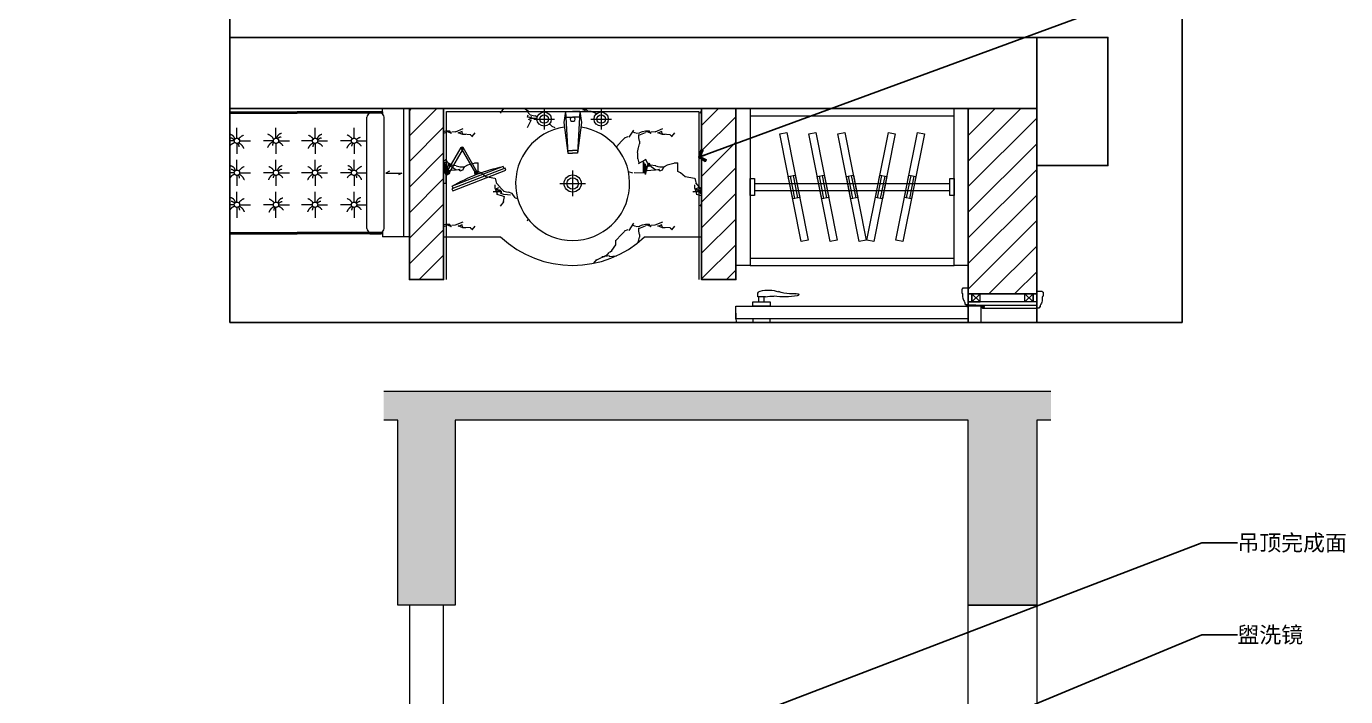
# Model space of a CAD drawing. Header units: millimetres. Extents: x 3162 to 221128, y -144913 to 11496.
# Drawn here: x 170185 to 174812, y -35139 to -32787 of the extents above; entities that cross this region are included whole.
import ezdxf
from ezdxf.xclip import XClip

# ---------------------------------------------------------------- set-up
doc = ezdxf.new("R2010")
doc.units = ezdxf.units.MM
doc.header["$LTSCALE"] = 10
doc.header["$XCLIPFRAME"] = 2
for name, pattern in [('ACAD_ISO03W100', [30, 12, -18]), ('DASH', [8.89, 6.35, -2.54]), ('DOTE', [61.468, 50.8, -5.08, 0.508, -5.08]), ('HIDDEN', [9.525, 6.35, -3.175])]:
    doc.linetypes.add(name, pattern=pattern)
for name, color, linetype, lineweight in [('FC-Doorsill【门槛线】', 8, 'Continuous', 0), ('FC-Hatch【平面填充】', 250, 'Continuous', 0), ('FC-Refe【标注引线】', 2, 'Continuous', 0), ('FF-Complete【墙体完成线】', 6, 'Continuous', 0), ('FF-Door【门】', 51, 'Continuous', 0), ('FF-FIXT【洁具】', 31, 'Continuous', 0), ('FF-MT【门套】', 20, 'Continuous', 0), ('FF-Text【平面文字】', 2, 'Continuous', 0), ('FF-【活动成品家具】', 51, 'Continuous', 0), ('Hidden【虚线】', 136, 'DASH', 0), ('Wall【立面墙】', 252, 'Continuous', 0)]:
    doc.layers.add(name, color=color, linetype=linetype, lineweight=lineweight)
doc.layers.add('WALL_NEW【新建墙体】', color=4, linetype='Continuous')
doc.layers.add('WALL【墙体】', color=7, linetype='Continuous')
doc.styles.add('尺寸标注', font='ARCHS.SHX', dxfattribs={"width": 0.8})
doc.styles.add('文字', font='')
doc.styles.get('文字').set_extended_font_data('SimSun')
doc.dimstyles.new('海龙1：25', dxfattribs={"dimscale": 25, "dimtxt": 2.25, "dimasz": 1, "dimexe": 1.5, "dimexo": 1, "dimgap": 1, "dimtad": 1, "dimdec": 0, "dimrnd": 5, "dimdsep": 46, "dimtxsty": '尺寸标注', "dimblk": 'ARCHTICK', "dimblk1": 'ARCHTICK', "dimblk2": 'ARCHTICK', "dimcen": 1, "dimclrd": 44, "dimclre": 44, "dimclrt": 2, "dimadec": 0, "dimazin": 0, "dimtfac": 1, "dimtdec": 0, "dimtix": 1, "dimtmove": 2, "dimatfit": 3, "dimldrblk": 'hl_arrow2', "dimfxl": 5, "dimfxlon": 1, "dimarcsym": 0})

# ---------------------------------------------------------------- blocks, each defined once
blk = doc.blocks.new('贵妃椅22')
for p, q in [((100, 0), (100, 600)), ((100, 600), (228.7, 600)), ((127.1, 600), (127.1, 0)), ((228.7, 600), (228.7, 585)), ((228.7, 585), (228.7, 585)), ((228.7, 585), (825, 585)), ((228.7, 585), (228.7, 576)), ((234, 579), (287.5, 579)), ((244.8, 579), (825, 579)), ((1223.7, 585), (825, 585)), ((1164.9, 579), (825, 579)), ((1218.4, 579), (1164.9, 579)), ((1350, 600), (1223.7, 600)), ((1223.7, 585), (1223.7, 600)), ((1223.7, 585), (1223.7, 585)), ((1223.7, 585), (1223.7, 576)), ((1322.9, 600), (1322.9, 0)), ((1350, 0), (1350, 600)), ((243.4, 15), (825, 15)), ((244.8, 21), (825, 21)), ((1164.9, 21), (825, 21)), ((1223.7, 15), (825, 15)), ((1218.2, 21), (1164.9, 21)), ((1223.7, 24), (1223.7, 15)), ((1223.7, 15), (1223.7, 0)), ((100, 0), (228.7, 0)), ((1350, 0), (1223.7, 0))]:
    blk.add_line(p, q)
at = {"color": 8, "ltscale": 150}
for p, q in [((220.9, 39.5), (220.9, 560.5)), ((300.9, 39.5), (300.9, 560.5)), ((1151.5, 39.5), (1151.5, 560.5)), ((1231.6, 39.5), (1231.6, 560.5)), ((158.9, 307.5), (142.9, 298.6)), ((142.9, 298.6), (208.4, 298.6)), ((208.4, 298.6), (192.4, 289.7)), ((1256.3, 307.5), (1240.3, 298.6)), ((1240.3, 298.6), (1314.6, 298.6)), ((1314.6, 298.6), (1298.6, 289.7))]:
    blk.add_line(p, q, dxfattribs=at)
at = {"color": 8, "linetype": 'HIDDEN', "ltscale": 150}
for p, q in [((361.2, 462), (361.2, 510.4)), ((543.7, 462), (543.7, 510.4)), ((726.2, 462), (726.2, 510.4)), ((908.7, 462), (908.7, 510.4)), ((1091.2, 462), (1091.2, 510.4)), ((348.7, 449.5), (304.9, 449.5)), ((361.2, 437), (361.2, 388.8)), ((373.7, 449.5), (424.7, 449.5)), ((531.2, 449.5), (484.8, 449.5)), ((543.7, 437), (543.7, 388.8)), ((556.2, 449.5), (607.2, 449.5)), ((713.7, 449.5), (667.3, 449.5)), ((726.2, 437), (726.2, 388.8)), ((738.7, 449.5), (789.8, 449.5)), ((896.2, 449.5), (845.2, 449.5)), ((908.7, 437), (908.7, 388.8)), ((921.2, 449.5), (967.6, 449.5)), ((1078.7, 449.5), (1027.7, 449.5)), ((1091.2, 437), (1091.2, 388.8)), ((1103.7, 449.5), (1147.6, 449.5)), ((361.2, 312.5), (361.2, 360.8)), ((543.7, 312.5), (543.7, 360.8)), ((726.2, 312.5), (726.2, 360.8)), ((908.7, 312.5), (908.7, 360.8)), ((1091.2, 312.5), (1091.2, 360.8)), ((348.7, 300), (304.9, 300)), ((361.2, 287.5), (361.2, 239.1)), ((373.7, 300), (424.7, 300)), ((531.2, 300), (484.8, 300)), ((543.7, 287.5), (543.7, 239.1)), ((556.2, 300), (607.2, 300)), ((713.7, 300), (667.3, 300)), ((726.2, 287.5), (726.2, 239.1)), ((738.7, 300), (789.8, 300)), ((896.2, 300), (845.2, 300)), ((908.7, 287.5), (908.7, 239.1)), ((921.2, 300), (967.6, 300)), ((1078.7, 300), (1027.7, 300)), ((1091.2, 287.5), (1091.2, 239.1)), ((1103.7, 300), (1147.6, 300)), ((361.2, 163), (361.2, 211.2)), ((543.7, 163), (543.7, 211.2)), ((726.2, 163), (726.2, 211.2)), ((908.7, 163), (908.7, 211.2)), ((1091.2, 163), (1091.2, 211.2)), ((348.7, 150.5), (304.9, 150.5)), ((361.2, 138), (361.2, 89.6)), ((373.7, 150.5), (424.7, 150.5)), ((531.2, 150.5), (484.8, 150.5)), ((543.7, 138), (543.7, 89.6)), ((556.2, 150.5), (607.2, 150.5)), ((713.7, 150.5), (667.3, 150.5)), ((724.6, 138), (724.6, 89.6)), ((738.7, 150.5), (789.8, 150.5)), ((896.2, 150.5), (845.2, 150.5)), ((908.7, 138), (908.7, 89.6)), ((921.2, 150.5), (967.6, 150.5)), ((1078.7, 150.5), (1027.7, 150.5)), ((1091.2, 138), (1091.2, 89.6)), ((1103.7, 150.5), (1147.6, 150.5))]:
    blk.add_line(p, q, dxfattribs=at)
at = {"linetype": 'HIDDEN', "ltscale": 150}
for p, q in [((228.7, 24), (228.7, 15)), ((243.4, 15), (228.7, 15)), ((228.7, 15), (228.7, 0)), ((234.2, 21), (287.5, 21))]:
    blk.add_line(p, q, dxfattribs=at)
for points in [[(234.2, 585), (234.2, 585), (287.5, 585)], [(1218.2, 585), (1218.2, 585), (1164.9, 585)], [(1164.9, 15), (1164.9, 15), (1218.2, 15)]]:
    blk.add_lwpolyline(points)
blk.add_lwpolyline([(287.5, 15), (287.5, 15), (234.2, 15)], dxfattribs=at)
at = {"color": 8, "linetype": 'HIDDEN', "ltscale": 150}
for centre in [(361.2, 449.5), (543.7, 449.5), (726.2, 449.5), (908.7, 449.5), (1091.2, 449.5), (361.2, 300), (543.7, 300), (726.2, 300), (908.7, 300), (1091.2, 300), (361.2, 150.5), (543.7, 150.5), (726.2, 150.5), (908.7, 150.5), (1091.2, 150.5)]:
    blk.add_circle(centre, 12.5, dxfattribs=at)
at = {"color": 8, "ltscale": 150}
for centre, start, end in [((241, 560.1), 110.22248, 178.83955), ((280.7, 560.1), 1.16045, 69.77752), ((1171.7, 560.1), 110.22248, 178.83955), ((1211.4, 560.1), 1.16045, 69.77752), ((1171.7, 39.9), 181.16045, 249.77752), ((1211.4, 39.9), 290.22248, 358.83955)]:
    blk.add_arc(centre, 20.1, start, end, dxfattribs=at)
for centre, radius, start, end in [((235.4, 582), 3.24, 111.9991, 248.0009), ((287.1, 582), 3.03, 278.61643, 81.38357), ((1165.4, 582), 3.03, 98.61643, 261.38357), ((1217, 582), 3.24, 291.9991, 68.0009), ((1216.6, 18), 3.38, 297.56224, 62.43776)]:
    blk.add_arc(centre, radius, start, end)
at = {"color": 8, "linetype": 'HIDDEN', "ltscale": 150}
for centre, radius, start, end in [((364.3, 403.1), 44.6, 109.38623, 160.22254), ((293.3, 410.9), 75.5, 38.78261, 66.19468), ((364.4, 426.8), 19.7, 131.0371, 180.22764), ((390, 458.6), 25.2, 96.86055, 173.3873), ((390.7, 435.6), 32.3, 100.33506, 132.54426), ((361.9, 413), 31.4, 26.92853, 71.74712), ((536.6, 408.3), 31.4, 101.27024, 153.07147), ((508.5, 454), 25.2, 6.6127, 83.13945), ((507.7, 431), 32.3, 45.20112, 79.66494), ((533.6, 422.1), 20.2, 0.05726, 44.87652), ((591.1, 430.5), 47.7, 110.16454, 149.56526), ((534.1, 398.4), 44.6, 19.79, 67.69562), ((728.8, 403.3), 44.4, 108.89453, 160.26121), ((665.5, 423.9), 60.6, 33.1364, 67.72118), ((728.9, 427), 19.6, 130.10186, 180.33389), ((754.6, 458.7), 25.2, 96.86055, 173.3873), ((755.4, 435.7), 32.3, 100.33506, 132.31031), ((730.6, 412), 31.4, 26.92853, 78.72976), ((918.3, 398.4), 44.6, 112.30438, 160.21), ((861.3, 430.5), 47.7, 30.43474, 69.83546), ((918.9, 422.1), 20.2, 135.12348, 179.94274), ((943.9, 454), 25.2, 96.86055, 173.3873), ((944.7, 431), 32.3, 100.33506, 134.79888), ((915.8, 408.3), 31.4, 26.92853, 78.72976), ((1099.3, 400.2), 44.6, 112.30438, 160.21), ((1042.3, 432.3), 47.7, 33.06424, 69.83546), ((1099.9, 423.8), 20.2, 135.12348, 179.94274), ((1093.3, 407.1), 35.9, 28.56394, 77.20406), ((1125.7, 432.7), 32.3, 100.33506, 134.79888), ((310, 284.5), 47.7, 30.43474, 69.83546), ((392.6, 307.9), 25.2, 96.86055, 173.3873), ((393.4, 284.9), 32.3, 100.33506, 134.79888), ((510.9, 306.9), 25.2, 6.6127, 83.13945), ((510.1, 283.9), 32.3, 45.20112, 79.66494), ((593.5, 283.5), 47.7, 110.16454, 149.56526), ((675.7, 284), 47.7, 30.43474, 69.83546), ((758.3, 307.5), 25.2, 96.86055, 173.3873), ((759, 284.5), 32.3, 100.33506, 134.79888), ((858.9, 283.5), 47.7, 30.43474, 69.83546), ((941.5, 306.9), 25.2, 96.86055, 173.3873), ((942.3, 283.9), 32.3, 100.33506, 134.79888), ((1059.2, 307.5), 25.2, 6.6127, 83.13945), ((1058.4, 284.5), 32.3, 45.20112, 79.66494), ((1141.8, 284), 47.7, 110.16454, 149.56526), ((367, 252.4), 44.6, 112.30438, 160.21), ((367.5, 276), 20.2, 135.12348, 179.94274), ((364.5, 262.2), 31.4, 26.92853, 78.72976), ((539, 261.3), 31.4, 101.27024, 153.07147), ((535.9, 275), 20.2, 0.05726, 44.87652), ((536.5, 251.4), 44.6, 19.79, 67.69562), ((732.6, 251.9), 44.6, 112.30438, 160.21), ((733.2, 275.6), 20.2, 135.12348, 179.94274), ((730.2, 261.8), 31.4, 26.92853, 78.72976), ((915.9, 251.4), 44.6, 112.30438, 160.21), ((916.5, 275), 20.2, 135.12348, 179.94274), ((913.5, 261.3), 31.4, 26.92853, 78.72976), ((1087.3, 261.8), 31.4, 101.27024, 153.07147), ((1084.2, 275.6), 20.2, 0.05726, 44.87652), ((1084.8, 251.9), 44.6, 19.79, 67.69562), ((370.5, 99.7), 44.6, 112.30438, 160.21), ((295.9, 101.3), 82.6, 44.67845, 65.6546), ((366.9, 124.2), 16.1, 119.52426, 182.90395), ((396.1, 155.2), 25.2, 96.86055, 173.3873), ((361.2, 103.8), 40.3, 29.80407, 75.71701), ((396.9, 132.2), 32.3, 100.33506, 134.79888), ((539.2, 111.9), 31.4, 101.27024, 153.07147), ((511.2, 157.6), 25.2, 6.6127, 83.13945), ((510.4, 134.6), 32.3, 45.20112, 79.66494), ((536.2, 125.7), 20.2, 0.05726, 44.87652), ((593.8, 134.1), 47.7, 110.16454, 149.56526), ((536.8, 102), 44.6, 19.79, 67.69562), ((735.1, 100.2), 44.6, 112.96345, 160.21), ((678.1, 132.3), 47.7, 34.46683, 69.83546), ((735.7, 123.9), 20.2, 135.12348, 179.94274), ((760.7, 155.8), 25.2, 96.86055, 173.3873), ((727.1, 105.5), 38.5, 29.33652, 76.332), ((761.5, 132.8), 32.3, 100.33506, 134.79888), ((915.6, 102), 44.6, 112.30438, 160.21), ((858.7, 134.1), 47.7, 30.43474, 69.83546), ((916.2, 125.7), 20.2, 135.12348, 179.94274), ((941.3, 157.6), 25.2, 96.86055, 173.3873), ((942, 134.6), 32.3, 100.33506, 134.79888), ((913.2, 111.9), 31.4, 26.92853, 78.72976), ((1099.6, 102), 44.6, 114.11228, 160.21), ((1044.2, 137), 44.5, 30.41456, 70.55711), ((1098.7, 126), 18.8, 134.71579, 180.81821), ((1125.2, 157.6), 25.2, 96.86055, 173.3873), ((1098.2, 112.8), 30.1, 26.32413, 84.54431), ((1127.3, 130.8), 36.2, 101.28156, 134.23399), ((241, 39.9), 20.1, 181.16045, 249.77752), ((280.7, 39.9), 20.1, 290.22248, 358.83955)]:
    blk.add_arc(centre, radius, start, end, dxfattribs=at)
at = {"linetype": 'HIDDEN', "ltscale": 150}
for centre, radius, start, end in [((235.8, 18), 3.38, 117.56224, 242.43776), ((287, 18), 3.04, 279.63366, 80.36634), ((1165.4, 18), 3.04, 99.63366, 260.36634)]:
    blk.add_arc(centre, radius, start, end, dxfattribs=at)
blk = doc.blocks.new('洗手台40')
at = {"color": 8}
for p, q in [((194.8, 336.5), (194.8, 263.5)), ((231.3, 300), (158.3, 300)), ((-31.3, 245.1), (-31.3, 154.9)), ((182.2, 231.4), (74.6, 216.7)), ((221.1, 225), (182.2, 231.4)), ((13.8, 200), (-76.3, 200)), ((221.1, 225), (74.6, 216.7)), ((74.6, 216.7), (74.6, 200)), ((74.6, 183.3), (74.6, 200)), ((84.7, 217.2), (84.7, 200)), ((84.7, 182.8), (84.7, 200)), ((201.4, 223.9), (201.4, 200)), ((201.4, 176.1), (201.4, 200)), ((221.1, 225), (221.1, 200)), ((221.1, 175), (221.1, 200)), ((221.1, 175), (74.6, 183.3)), ((182.2, 168.6), (74.6, 183.3)), ((221.1, 175), (182.2, 168.6)), ((231.3, 100), (158.3, 100)), ((194.8, 136.5), (194.8, 63.5))]:
    blk.add_line(p, q, dxfattribs=at)
for centre, radius in [((194.8, 300), 25), ((194.8, 300), 15), ((-31.3, 200), 30), ((-31.3, 200), 20), ((194.8, 100), 25), ((194.8, 100), 15)]:
    blk.add_circle(centre, radius, dxfattribs=at)
blk.add_arc((-31.3, 200), 200, 8.4238, 351.5762)
for centre, start, end in [((194, 201.2), 350.5252, 189.4748), ((194, 198.8), 170.5252, 9.4748)]:
    blk.add_arc(centre, 7.19, start, end, dxfattribs=at)
blk = doc.blocks.new('刮须镜平面')
at = {"color": 0, "ltscale": 0.4}
for p, q in [((-118.2, 1.9), (-68.3, 88.4)), ((-61.6, 84.6), (-111.6, -1.9)), ((-68.3, 84.6), (-18.3, -1.9)), ((-11.7, 1.9), (-61.6, 88.4)), ((-218.4, 9.3), (-215.7, 16.4)), ((-32.2, -63), (-218.4, 9.3)), ((-215.7, 16.4), (-29.4, -55.8)), ((-212.1, 15), (-209.3, 22.2)), ((-209.3, 22.2), (-30.2, -47.3)), ((-122.3, -3.3), (-120.3, 2.1)), ((-9.2, 5.8), (-15, 5.8)), ((-9.2, 36.5), (0, 36.5)), ((-9.2, -36.5), (-9.2, 36.5)), ((0, 36.5), (0, -36.5)), ((-111.6, -7.5), (-109.5, -2.1)), ((-9.2, -5.8), (-15, -5.8)), ((0, -36.5), (-9.2, -36.5)), ((-33, -54.4), (-30.2, -47.3)), ((-29.4, -55.8), (-32.2, -63))]:
    blk.add_line(p, q, dxfattribs=at)
for centre in [(-64.9, 86.5), (-114.9, 0), (-15, 0)]:
    blk.add_circle(centre, 3.07, dxfattribs=at)
for centre, radius, start, end in [((-64.9, 86.5), 3.84, 30, 210), ((-64.9, 86.5), 3.84, 330, 150), ((-335.4, -568.2), 603.7, 59.6373, 77.9472), ((-114.9, 0), 5.76, 338.7922, 158.7922), ((-114.9, 0), 3.84, 150, 330), ((-15, 0), 5.76, 90, 270), ((-15, 0), 3.84, 210, 30)]:
    blk.add_arc(centre, radius, start, end, dxfattribs=at)
blk = doc.blocks.new('门套线03')
at = {"ltscale": 100}
blk.add_lwpolyline([(60, 0), (60, 19.7, -0.339185), (56.6, 23.1), (42, 23.1, -0.360475), (38.5, 19.7), (29.2, 19.7, 0.137802), (14.5, 14.7, -0.16589), (3.4, 11.9), (3.4, 8.7), (0, 8.7), (0, 0)], format="xyb", close=True, dxfattribs=at)
blk = doc.blocks.new('HL_Door_Hinge')
at = {"color": 0, "linetype": 'DOTE', "ltscale": 0.04}
for p, q in [((-4, 3), (4, 3)), ((0, -1), (0, 7))]:
    blk.add_line(p, q, dxfattribs=at)
at = {"color": 0, "linetype": 'DASH', "ltscale": 5}
for p, q in [((-2, -26), (-2, 0.8)), ((-0.5, -26), (-0.5, 0)), ((0.5, -26), (0.5, 0)), ((2, -26), (2, 0.8)), ((-0.5, -26), (-2, -26)), ((0.5, -26), (2, -26))]:
    blk.add_line(p, q, dxfattribs=at)
for radius in [3, 2]:
    blk.add_circle((0, 3), radius, dxfattribs=at)
blk = doc.blocks.new('HL_Door_Seal')
at = {"color": 0}
for p, q in [((5, 0), (-5, 0)), ((-1, 6), (-0.5, 6.5)), ((-1, 6), (-0.5, 6)), ((-1, 5.5), (-0.5, 6)), ((-1, 5.5), (-0.5, 5.5)), ((-1, 5), (-0.5, 5.5)), ((-1, 4.5), (-0.5, 5)), ((-1, 5), (-0.5, 5)), ((-1, 4.5), (-0.5, 4.5)), ((-1, 4), (-0.5, 4.5)), ((-1, 4), (-0.5, 4)), ((-1, 3.5), (-0.5, 4)), ((-1, 3.5), (-0.5, 3.5)), ((-1, 3), (-0.5, 3.5)), ((-1, 3), (-0.5, 3)), ((-1, 2.5), (-0.5, 3)), ((-1, 2.5), (-0.5, 2.5)), ((-1, 2), (-0.5, 2.5)), ((-1, 2), (-0.5, 2)), ((-1, 1.5), (-0.5, 2)), ((-1, 1.5), (-0.5, 1.5)), ((-1, 1), (-0.5, 1.5)), ((-1, 1), (-0.5, 1)), ((-1, 0.5), (-0.5, 1)), ((-1, 0.5), (-0.5, 0.5)), ((-1, 0), (-0.5, 0.5)), ((-0.5, 6.5), (0.5, 6.5)), ((1, 6), (0.5, 6.5)), ((1, 6), (0.5, 6)), ((1, 5.5), (0.5, 6)), ((1, 5.5), (0.5, 5.5)), ((1, 5), (0.5, 5.5)), ((1, 5), (0.5, 5)), ((1, 4.5), (0.5, 5)), ((1, 4.5), (0.5, 4.5)), ((1, 4), (0.5, 4.5)), ((1, 4), (0.5, 4)), ((1, 3.5), (0.5, 4)), ((1, 3.5), (0.5, 3.5)), ((1, 3), (0.5, 3.5)), ((1, 3), (0.5, 3)), ((1, 2.5), (0.5, 3)), ((1, 2.5), (0.5, 2.5)), ((1, 2), (0.5, 2.5)), ((1, 2), (0.5, 2)), ((1, 1.5), (0.5, 2)), ((1, 1.5), (0.5, 1.5)), ((1, 1), (0.5, 1.5)), ((1, 1), (0.5, 1)), ((1, 0.5), (0.5, 1)), ((1, 0.5), (0.5, 0.5)), ((1, 0), (0.5, 0.5))]:
    blk.add_line(p, q, dxfattribs=at)
blk.add_lwpolyline([(-3.9, -1, 0.774597), (3.9, -1)], format="xyb", close=True, dxfattribs=at)
blk.add_arc((0, 0), 5, 180, 0.0005, dxfattribs=at)
blk = doc.blocks.new('门把手02')
at = {"color": 250}
for p, q in [((-30.4, 14.6), (-15.2, 14.6)), ((-30.4, 0), (-30.4, 14.6)), ((30.4, 0), (-30.4, 0)), ((-15.2, 14.6), (19.6, 14.6)), ((-15.2, 14.6), (19.6, 14.6)), ((-13.5, 32.2), (-13.5, 40.9)), ((12.9, 32.2), (-13.5, 32.2)), ((-9.4, 14.6), (-9.4, 32.2)), ((9.4, 14.6), (9.4, 32.2)), ((19.6, 14.6), (30.4, 14.6)), ((30.4, 14.6), (30.4, 0))]:
    blk.add_line(p, q, dxfattribs=at)
at = {"color": 250, "extrusion": (0, 0, -1)}
for centre, major_axis, start_param, end_param in [((-1.3, 40.9), (-8.59, 8.59), 5.497787, 6.813202), ((23.4, -64.1), (-0.1, 120), -0.233047, 0.306451), ((107.8, 189.2), (1.8, 147), 3.194781, 3.464277), ((12.9, 37.2), (3.58, 3.58), 2.124304, 2.356194), ((33.8, -51.4), (0, 86), -0.231441, 0.114669), ((79.3, 368.4), (-0.1, 336.3), 3.005111, 3.247916), ((105.2, 172), (-91.7, 91.7), 3.813778, 3.981187), ((122.5, 24), (-13.7, 13.7), 0.647464, 1.248663), ((124, 43.6), (5.92, 5.92), 1.238085, 2.228964), ((130.6, 40.4), (-0.729, 0.729), 1.325662, 2.819982)]:
    blk.add_ellipse(centre, major_axis=major_axis, ratio=1, start_param=start_param, end_param=end_param, dxfattribs=at)
blk = doc.blocks.new('hld_1_819.978_240_门把手02_门套线03_45_0_0_3_40_0_1_1')
at = {"layer": 'FC-Doorsill【门槛线】'}
for p, q in [((-0.5, 0.1333), (0.5, 0.1333)), ((-0.5, -0.1333), (0.5, -0.1333))]:
    blk.add_line(p, q, dxfattribs=at)
at = {"layer": 'FF-Door【门】'}
blk.add_lwpolyline([(-0.4528, 0.1333), (-0.4028, 0.1333), (-0.4028, 1.0389), (-0.4528, 1.0389)], close=True, dxfattribs=at)
at = {"layer": 'FF-Door【门】', "color": 250, "linetype": 'ACAD_ISO03W100', "ltscale": 0.104167}
blk.add_lwpolyline([(-0.4528, 0.1333), (0.4528, 0.1333), (0.4528, 0.0833), (-0.4528, 0.0833)], close=True, dxfattribs=at)
at = {"layer": 'FF-Door【门】', "color": 8, "linetype": 'HIDDEN', "ltscale": 60}
blk.add_arc((-0.4528, 0.1333), 0.9056, 0, 90, dxfattribs=at)
at = {"layer": 'FF-MT【门套】', "color": 250}
for p, q in [((-0.4689, 0.12), (-0.5, 0.0867)), ((-0.4689, 0.0867), (-0.5, 0.12)), ((0.4689, 0.12), (0.5, 0.0867)), ((0.4689, 0.0867), (0.5, 0.12)), ((-0.5, -0.0867), (-0.4689, -0.12)), ((-0.5, -0.12), (-0.4689, -0.0867)), ((0.5, -0.0867), (0.4689, -0.12)), ((0.5, -0.12), (0.4689, -0.0867))]:
    blk.add_line(p, q, dxfattribs=at)
for points in [[(-0.5, 0.1333), (-0.4689, 0.1333), (-0.4689, 0.12), (-0.5, 0.12)], [(-0.4689, 0.12), (-0.4689, 0.0867), (-0.5, 0.0867), (-0.5, 0.12)], [(-0.4689, 0.1333), (-0.4556, 0.1333), (-0.4556, -0.1333), (-0.4689, -0.1333)], [(0.4689, 0.1333), (0.4556, 0.1333), (0.4556, -0.1333), (0.4689, -0.1333)], [(0.5, 0.1333), (0.4689, 0.1333), (0.4689, 0.12), (0.5, 0.12)], [(0.4689, 0.12), (0.4689, 0.0867), (0.5, 0.0867), (0.5, 0.12)], [(-0.5, -0.0867), (-0.5, -0.12), (-0.4689, -0.12), (-0.4689, -0.0867)], [(0.5, -0.0867), (0.5, -0.12), (0.4689, -0.12), (0.4689, -0.0867)], [(-0.5, -0.1333), (-0.4689, -0.1333), (-0.4689, -0.12), (-0.5, -0.12)], [(0.5, -0.1333), (0.4689, -0.1333), (0.4689, -0.12), (0.5, -0.12)]]:
    blk.add_lwpolyline(points, close=True, dxfattribs=at)
at = {"layer": 'FF-MT【门套】'}
for points in [[(-0.5, 0.1333), (-0.4556, 0.1333), (-0.4556, 0.0778), (-0.4444, 0.0778), (-0.4444, -0.1333), (-0.5, -0.1333)], [(0.5, 0.1333), (0.4556, 0.1333), (0.4556, 0.0778), (0.4444, 0.0778), (0.4444, -0.1333), (0.5, -0.1333)]]:
    blk.add_lwpolyline(points, close=True, dxfattribs=at)
at = {"layer": 'FF-Door【门】', "color": 250, "yscale": 0.001111138856807, "zscale": 0.001111138856807}
for name, p, xscale, rotation in [('门把手02', (-0.4528, 0.9389), -0.001111138856807, 90.00000000000593), ('门把手02', (-0.4028, 0.9389), 0.001111138856807, 270.0000000000178), ('HL_Door_Seal', (-0.45, 0.0778), 0.001111138856807, 180.0000000000119), ('HL_Door_Seal', (0.45, 0.0778), -0.001111138856807, 180)]:
    blk.add_blockref(name, p, dxfattribs=dict(at, xscale=xscale, rotation=rotation))
at = {"layer": 'FF-Door【门】', "color": 250, "zscale": 0.001111138856807}
for name, p, xscale, yscale in [('门把手02', (0.3556, 0.1333), -0.001111138856807, 0.001111138856807), ('HL_Door_Hinge', (-0.4542, 0.1333), 0.001111138856807, 0.001111138856807), ('门把手02', (0.3556, 0.0833), -0.001111138856807, -0.001111138856807)]:
    blk.add_blockref(name, p, dxfattribs=dict(at, xscale=xscale, yscale=yscale))
at = {"layer": 'FF-MT【门套】', "zscale": 0.001111138856807}
for p, xscale, yscale in [((-0.4556, 0.1333), -0.001111138856807, 0.001111138856807), ((0.4556, 0.1333), 0.001111138856807, 0.001111138856807), ((-0.4444, -0.1333), -0.001111138856807, -0.001111138856807), ((0.4444, -0.1333), 0.001111138856807, -0.001111138856807)]:
    blk.add_blockref('门套线03', p, dxfattribs=dict(at, xscale=xscale, yscale=yscale))
blk = doc.blocks.new('*U486', base_point=(20441.2, -29895.8))
for points in [[(20491.2, -30445.8), (20441.2, -30445.8), (20441.2, -29895.8), (20491.2, -29895.8)], [(21206.2, -29895.8), (21256.2, -29895.8), (21256.2, -30445.8), (21206.2, -30445.8)]]:
    blk.add_lwpolyline(points, close=True)
for points in [[(20491.2, -29895.8), (21206.2, -29895.8)], [(20491.2, -30445.8), (21206.2, -30445.8)]]:
    blk.add_lwpolyline(points)
at = {"color": 0}
for points in [[(20491.2, -29920.8), (21206.2, -29920.8)], [(20491.2, -30420.8), (21206.2, -30420.8)]]:
    blk.add_lwpolyline(points, dxfattribs=at)
at = {"color": 0, "linetype": 'DASH', "ltscale": 24}
for points in [[(20619.7, -29979.5), (20694.8, -30357.1), (20670.3, -30362), (20595.1, -29984.4)], [(20721.5, -29979.5), (20796.6, -30357.1), (20772.1, -30362), (20697, -29984.4)], [(20823.4, -29979.5), (20898.5, -30357.1), (20874, -30362), (20798.9, -29984.4)], [(20900.8, -30357.1), (20975.9, -29979.5), (21000.4, -29984.4), (20925.3, -30362)], [(21002.6, -30357.1), (21077.8, -29979.5), (21102.3, -29984.4), (21027.2, -30362)], [(20649.4, -30129.1), (20665, -30207.6), (20640.5, -30212.4), (20624.9, -30134)], [(20642.1, -30130.6), (20657.7, -30209), (20647.9, -30211), (20632.3, -30132.5)], [(20751.3, -30129.1), (20766.9, -30207.6), (20742.4, -30212.4), (20726.8, -30134)], [(20743.9, -30130.6), (20759.5, -30209), (20749.7, -30211), (20734.1, -30132.5)], [(20853.2, -30129.1), (20868.8, -30207.6), (20844.3, -30212.4), (20828.6, -30134)], [(20845.8, -30130.6), (20861.4, -30209), (20851.6, -30211), (20836, -30132.5)], [(20930.5, -30207.6), (20946.1, -30129.1), (20970.6, -30134), (20955, -30212.4)], [(20937.9, -30209), (20953.5, -30130.6), (20963.3, -30132.5), (20947.7, -30211)], [(21032.4, -30207.6), (21048, -30129.1), (21072.5, -30134), (21056.9, -30212.4)], [(21039.8, -30209), (21055.4, -30130.6), (21065.2, -30132.5), (21049.6, -30211)]]:
    blk.add_lwpolyline(points, close=True, dxfattribs=at)
at = {"color": 0}
for points in [[(20506.2, -30200.8), (20491.2, -30200.8), (20491.2, -30140.8), (20506.2, -30140.8)], [(21191.2, -30140.8), (21206.2, -30140.8), (21206.2, -30200.8), (21191.2, -30200.8)], [(21191.2, -30140.8), (21206.2, -30140.8), (21206.2, -30200.8), (21191.2, -30200.8)]]:
    blk.add_lwpolyline(points, close=True, dxfattribs=at)
at = {"color": 0, "linetype": 'DASH', "ltscale": 24}
for points in [[(20506.2, -30158.3), (21191.2, -30158.3)], [(20506.2, -30183.3), (21191.2, -30183.3)]]:
    blk.add_lwpolyline(points, dxfattribs=at)
blk = doc.blocks.new('海龙_05140578')
at = {"layer": 'FF-FIXT【洁具】'}
h = blk.add_hatch(dxfattribs=at)
h.set_pattern_fill('AA大理石深SC800', color=8, scale=700, pattern_type=2)
h.set_pattern_definition([(177.769103, (2571252.35, -1700551.014), (-700.00002183, -2.69e-05), [40.03034, -8366.3405]), (28.1136392, (2571232.35, -1700513.616), (700.0000028, 327.23196765), [26.45461, -5529.00824]), (76.6298055, (2571232.35, -1700460.636), (-1.05e-05, 327.2319275), [14.41496, -3012.71901]), (106.992819, (2571235.68, -1700437.26), (6.7e-06, 327.2319222), [11.40566, -2383.78875]), (21.8355897, (2571232.35, -1700413.89), (699.99999517, 327.2319006), [25.13679, -5253.58526]), (17.3096175, (2571235.68, -1700407.66), (700.0000145, 327.231969), [10.47438, -2189.14444]), (162.690382, (2571212.35, -1700549.46), (-700.0000325, 327.231908), [20.94876, -2178.67006]), (125.490837, (2571192.35, -1700543.22), (-4.3e-05, 327.231901), [17.22434, -1188.48149]), (162.690382, (2571182.35, -1700529.2), (-700.0000325, 327.231908), [10.47438, -2189.14444]), (136.925518, (2571172.35, -1700526.08), (-2e-05, 327.23191), [22.8165, -935.47517]), (3.3442344, (2571129.018, -1700512.058), (700.000013, 4.667e-05), [26.71214, -5582.84048]), (10.5914065, (2571112.35, -1700515.174), (1400.000031, 327.2319727), [16.95554, -3543.70772]), (0, (2571102.35, -1700515.17), (700, 327.23194), [10, -689.99994]), (103.370194, (2571232.35, -1700513.616), (-5.48e-05, 327.2319113), [14.41489, -3012.71901]), (90, (2571229, -1700499.6), (700, -4e-14), [10.90773, -316.32419]), (90, (2571229, -1700488.7), (700, -4e-14), [10.90773, -316.32419]), (78.995121, (2571229.02, -1700477.776), (-2.72e-05, 327.2319559), [17.46185, -3649.52189]), (90, (2571232.35, -1700426.35), (700, -4e-14), [12.46598, -314.76592]), (6.6658365, (2571222.35, -1700409.21), (699.9999705, 1.27e-05), [13.42411, -2805.63262]), (160.679045, (2571222.35, -1700409.21), (-699.9999937, 327.231933), [14.12908, -2952.97835]), (47.485996, (2570939.02, -1700614.9), (700.0000005, 654.4639248), [14.79793, -3092.76646]), (6.1571803, (2570949.018, -1700603.995), (2800.00001973, 327.23192843), [43.58473, -9109.2134]), (31.9352432, (2570992.35, -1700599.32), (699.9999716, 327.2319319), [11.78345, -2462.74511]), (19.3209546, (2571002.35, -1700593.09), (699.999996, 327.2319281), [14.12908, -2952.97835]), (8.8568723, (2571015.68, -1700588.41), (699.9999635, 5.46e-05), [20.24134, -2105.10111]), (30.29957, (2571035.684, -1700585.295), (700.0000166, 327.2319738), [15.44284, -3227.55244]), (61.8626245, (2571049.02, -1700577.5), (-3.7e-05, 327.231936), [14.13664, -1470.21231]), (52.9473395, (2571055.684, -1700565.038), (700.00000455, 981.6958246), [33.192334, -6937.19747]), (51.263996, (2571075.684, -1700538.55), (699.999997, 981.6958529), [15.98128, -3340.08304]), (25.054876, (2571085.68, -1700526.08), (700, -3e-06), [36.79571, -735.91427]), (47.485996, (2571119.02, -1700510.5), (700.0000005, 654.4639248), [14.79793, -3092.76646]), (31.9352432, (2571129.02, -1700499.59), (699.9999716, 327.2319319), [11.78345, -2462.74511]), (56.6470201, (2571139.018, -1700493.36), (700.0000012, 981.6958188), [24.25143, -5068.55181]), (90, (2571152.35, -1700473.1), (700, -4e-14), [15.582476, -311.64945]), (47.485996, (2571152.35, -1700457.52), (700.0000005, 654.4639248), [29.59586, -3077.96853]), (47.485996, (2571172.35, -1700435.704), (700.0000005, 654.4639248), [14.79793, -3092.76646]), (19.3209546, (2571182.35, -1700424.796), (699.999996, 327.2319281), [14.12908, -2952.97835]), (56.2378233, (2571195.684, -1700420.12), (699.99996254, 981.69585345), [29.98968, -6267.84088]), (25.054876, (2571015.68, -1700594.64), (700, -3e-06), [14.71827, -757.99171]), (80.6556929, (2571012.35, -1700614.9), (2.62e-05, 327.2319152), [20.52967, -4290.69354]), (160.679045, (2571025.684, -1700619.58), (-699.9999937, 327.231933), [14.12908, -2952.97835]), (148.064756, (2571035.68, -1700625.81), (-699.999967, 327.2319416), [11.78345, -2462.74511]), (115.424913, (2571042.35, -1700639.834), (-700.000029, 1636.1597197), [15.52817, -3245.38277]), (103.370194, (2571045.684, -1700653.86), (-5.48e-05, 327.2319113), [14.41489, -3012.71901]), (144.961427, (2571052.35, -1700658.53), (-700.0000265, 654.4638884), [8.14233, -1701.74844]), (173.334163, (2571065.684, -1700660.09), (-699.9999705, 1.88e-05), [13.42411, -2805.63262]), (158.418473, (2571109.018, -1700677.232), (-4199.99999472, 1636.15974199), [46.60026, -9739.4493]), (78.995121, (2571022.35, -1700675.674), (-2.72e-05, 327.2319559), [17.46185, -3649.52189]), (4.4550498, (2571025.684, -1700658.533), (700.0000104, 4.37e-05), [20.0606, -4192.66778]), (154.945124, (2571045.68, -1700656.97), (-700, -9e-07), [7.35917, -765.35081]), (132.514004, (2571039.02, -1700653.86), (-699.9999993, 654.463926), [14.79793, -3092.76646]), (90, (2571029, -1700642.95), (700, -4e-14), [9.34949, -317.88246]), (142.076999, (2571029.02, -1700633.6), (-700.0000235, 654.463844), [12.67686, -2649.46857]), (125.490837, (2571019.02, -1700625.81), (-4.3e-05, 327.231901), [11.48294, -1194.22296]), (99.344307, (2571012.35, -1700616.46), (-2.57e-05, 327.2319152), [20.5296, -4290.69354]), (90, (2571009, -1700614.9), (700, -4e-14), [18.69897, -308.53291]), (136.925518, (2571009.02, -1700614.9), (-2e-05, 327.23191), [18.2532, -940.03847]), (70.3775316, (2570992.35, -1700611.79), (1.97e-05, 327.231914), [9.92593, -2074.51804]), (175.54495, (2570992.35, -1700611.786), (-700.0000158, -2.36e-05), [40.1212, -4172.60718]), (148.064756, (2571589.02, -1700688.14), (-699.999967, 327.2319416), [23.56697, -2450.96166]), (35.0385725, (2571549.02, -1700683.47), (700.000032, 654.463882), [8.14233, -1701.74844]), (6.6658365, (2571565.684, -1700683.465), (699.9999705, 1.27e-05), [13.42411, -2805.63262]), (162.690382, (2571555.68, -1700691.26), (-700.0000325, 327.231908), [10.47438, -2189.14444]), (64.5750864, (2571542.35, -1700719.305), (699.9999829, 1636.1597424), [31.05627, -3229.8546]), (0, (2571549.02, -1700683.47), (700, 327.23194), [16.666664, -683.33328]), (118.137375, (2571592.35, -1700694.37), (-2.2e-05, 327.231903), [7.06832, -1477.28063]), (157.435521, (2571622.35, -1700706.84), (-699.9999875, 327.23189523), [32.48693, -6789.76837]), (136.925518, (2571629.02, -1700713.07), (-2e-05, 327.23191), [9.1266, -949.16507]), (154.945124, (2571639.02, -1700717.75), (-700, -9e-07), [11.03872, -761.67126]), (49.4476465, (2571572.35, -1700689.7), (700.0000126, 981.6957893), [10.25416, -2143.11958]), (51.263996, (2571349.02, -1700421.68), (699.999997, 981.6958529), [15.98128, -3340.08304]), (136.925518, (2571349.02, -1700421.68), (-2e-05, 327.23191), [9.1266, -949.16507]), (176.655765, (2571342.35, -1700415.447), (-700.00001707, -1.59e-05), [26.71214, -5582.84048]), (106.992819, (2571315.68, -1700413.89), (6.7e-06, 327.2319222), [11.40566, -2383.78875]), (19.3209546, (2571299.02, -1700407.655), (699.999996, 327.2319281), [14.12908, -2952.97835]), (159.49524, (2571315.684, -1700413.89), (-700.0000066, 327.2319549), [17.79407, -3718.95475]), (180, (2571325.7, -1700413.9), (-700, 327.23194), [10, -689.99994]), (22.2465213, (2571289.018, -1700402.98), (700.0000198, 327.23192524), [28.8113, -6021.55701]), (6.6658365, (2571275.684, -1700404.54), (699.9999705, 1.27e-05), [13.42411, -2805.63262]), (52.1215557, (2571445.684, -1700666.324), (700.0000225, 981.6958277), [21.71596, -4538.63158]), (78.995121, (2571459.02, -1700649.184), (-2.72e-05, 327.2319559), [17.46185, -3649.52189]), (162.690382, (2571462.35, -1700632.04), (-700.0000325, 327.231908), [10.47438, -2189.14444]), (164.332014, (2571452.35, -1700628.926), (-1399.9999669, 327.2319563), [17.30988, -3617.75911]), (104.970339, (2571435.684, -1700624.25), (-3.98e-05, 327.2319457), [12.90394, -2696.92402]), (109.622468, (2571432.35, -1700611.79), (-1.74e-05, 327.231914), [9.92593, -2074.51804]), (90, (2571429, -1700602.44), (700, -4e-14), [12.46598, -314.76592]), (25.054876, (2571429.02, -1700605.55), (700, -3e-06), [14.71827, -757.99171]), (166.844039, (2571449.02, -1700610.23), (-699.999993, 327.2319035), [20.53905, -1417.1955]), (0, (2571439.02, -1700610.23), (700, 327.23194), [10, -689.99994]), (15.667986, (2571422.35, -1700614.9), (1399.9999669, 327.2319563), [17.30988, -3617.75911]), (180, (2571439.02, -1700614.9), (-700, 327.23194), [16.666664, -683.33328]), (180, (2571452.35, -1700614.9), (-700, 327.23194), [13.333334, -686.66661]), (61.8626245, (2571449.02, -1700621.14), (-3.7e-05, 327.231936), [7.06832, -1477.28063]), (162.690382, (2571459.02, -1700624.25), (-700.0000325, 327.231908), [10.47438, -2189.14444]), (173.334163, (2571472.35, -1700625.81), (-699.9999705, 1.88e-05), [13.42411, -2805.63262]), (171.143127, (2571482.35, -1700627.37), (-699.9999743, -6e-06), [10.12067, -2115.22178]), (13.15596, (2571292.35, -1700538.55), (699.999983, 327.2319595), [13.6927, -1424.04185]), (146.796701, (2571292.35, -1700538.55), (-1400.0000003, 981.6958516), [19.91878, -4163.01753]), (118.137375, (2571275.68, -1700527.64), (-2.2e-05, 327.231903), [14.13664, -1470.21231]), (90, (2571269, -1700527.64), (700, -4e-14), [12.46598, -314.76592]), (113.162745, (2571269.02, -1700527.64), (-3.44e-05, 327.2319177), [8.47434, -1771.13755]), (75.873987, (2571259.018, -1700546.34), (699.99999423, 2945.08749146), [27.31624, -5709.08807]), (90, (2571259, -1700546.34), (700, -4e-14), [18.69897, -308.53291]), (106.992819, (2571259.02, -1700527.64), (6.7e-06, 327.2319222), [11.40566, -2383.78875]), (90, (2571255.7, -1700554.1), (700, -4e-14), [37.397934, -289.83395]), (95.3136086, (2571255.684, -1700554.13), (-1.335e-05, 327.2319124), [35.99435, -7522.8223]), (83.5762835, (2571249.018, -1700547.898), (3.255e-05, 327.23196893), [29.79375, -6226.89452]), (90, (2571249, -1700547.9), (700, -4e-14), [9.34949, -317.88246]), (76.6298055, (2571249.02, -1700538.55), (-1.05e-05, 327.2319275), [14.41496, -3012.71901]), (103.370194, (2571252.35, -1700524.524), (-5.48e-05, 327.2319113), [14.41489, -3012.71901]), (90, (2571249, -1700537), (700, -4e-14), [26.490205, -300.7417]), (133.553349, (2571552.35, -1700672.56), (-700.0000129, 654.4639115), [19.35087, -4044.33463]), (169.408593, (2571569.02, -1700675.674), (-1400.000041, 327.2319161), [16.95554, -3543.70772]), (6.6658365, (2571542.35, -1700680.35), (699.9999705, 1.27e-05), [13.42411, -2805.63262]), (66.837255, (2571542.35, -1700680.35), (-2.94e-05, 327.231945), [8.47434, -1771.13755]), (148.064756, (2571545.68, -1700660.09), (-699.999967, 327.2319416), [35.35042, -2439.17821]), (164.332014, (2571515.684, -1700641.39), (-1399.9999669, 327.2319563), [17.30988, -3617.75911]), (122.690182, (2571499.02, -1700636.72), (-699.9999866, 981.6958593), [18.51521, -3869.68155]), (160.679045, (2571489.02, -1700621.135), (-699.9999937, 327.231933), [14.12908, -2952.97835]), (169.408593, (2571475.684, -1700616.46), (-1400.000041, 327.2319161), [16.95554, -3543.70772]), (133.553349, (2571459.02, -1700613.344), (-700.0000129, 654.4639115), [19.35087, -4044.33463]), (130.552353, (2571445.68, -1700599.32), (-700.000004, 981.6957954), [20.50832, -2132.86542]), (102.074477, (2571432.35, -1700583.74), (-2.5e-05, 327.2319044), [15.93501, -3330.41737]), (169.408593, (2571429.02, -1700568.155), (-1400.000041, 327.2319161), [33.91108, -3526.75218]), (139.920946, (2571395.684, -1700561.92), (-700.0000024, 654.46388085), [21.78204, -4552.44356]), (154.945124, (2571379.02, -1700547.9), (-700, -9e-07), [11.03872, -761.67126]), (90, (2571369, -1700543.2), (700, -4e-14), [29.606696, -297.62523]), (0, (2571355.7, -1700513.6), (700, 327.23194), [13.333334, -686.66661]), (14.9560981, (2571332.35, -1700519.85), (1399.9999853, 327.2319453), [24.15147, -5047.66192]), (31.9352432, (2571322.35, -1700526.08), (699.9999716, 327.2319319), [11.78345, -2462.74511]), (61.8626245, (2571315.68, -1700538.55), (-3.7e-05, 327.231936), [14.13664, -1470.21231]), (17.3096175, (2571305.68, -1700541.66), (700.0000145, 327.231969), [10.47438, -2189.14444]), (118.137375, (2571305.68, -1700541.66), (-2.2e-05, 327.231903), [7.06832, -1477.28063]), (4.4550498, (2571262.35, -1700538.55), (700.0000104, 4.37e-05), [40.1212, -4172.60718]), (51.263996, (2571252.35, -1700551.014), (699.999997, 981.6958529), [15.98128, -3340.08304]), (0, (2571305.7, -1700527.64), (700, 327.23194), [16.666664, -683.33328]), (166.844039, (2571305.68, -1700527.64), (-699.999993, 327.2319035), [13.6927, -1424.04185]), (171.143127, (2571292.35, -1700524.52), (-699.9999743, -6e-06), [20.24134, -2105.10111]), (142.076999, (2571272.35, -1700521.41), (-700.0000235, 654.463844), [12.67686, -2649.46857]), (118.137375, (2571262.35, -1700513.62), (-2.2e-05, 327.231903), [14.13664, -1470.21231]), (90, (2571235.7, -1700446.6), (700, -4e-14), [9.34949, -317.88246]), (171.143127, (2571265.68, -1700406.1), (-699.9999743, -6e-06), [10.12067, -2115.22178]), (154.945124, (2571275.68, -1700410.77), (-700, -9e-07), [11.03872, -761.67126]), (125.490837, (2571275.68, -1700410.77), (-4.3e-05, 327.231901), [11.48294, -1194.22296]), (0, (2571255.7, -1700401.42), (700, 327.23194), [13.333334, -686.66661]), (17.3096175, (2571245.68, -1700404.54), (700.0000145, 327.231969), [10.47438, -2189.14444])])
h.paths.add_polyline_path([(2200, 1875), (1847.5, 1875), (1847.5, 1863.5, -0.414214), (1872.5, 1838.5, -1), (1822.5, 1838.5, -0.414214), (1847.5, 1863.5), (1847.5, 1875), (1647.5, 1875), (1647.5, 1863.5, -0.414214), (1672.5, 1838.5, -1), (1622.5, 1838.5, -0.414214), (1647.5, 1863.5), (1647.5, 1875), (1295, 1875), (1295, 1425), (1495, 1425, 0.39604), (2000, 1425), (2200, 1425)])
h.paths.add_polyline_path([(1718.2, 1810.3), (1716.1, 1825.9), (1722.5, 1864.8), (1747.5, 1864.8), (1772.5, 1864.8), (1778.9, 1825.9), (1776.8, 1810.3, -13.578811)], flags=16)
h.paths.add_polyline_path([(1717.5, 1612.4, -1), (1777.5, 1612.4, -1)], flags=0)
h.paths.add_polyline_path([(1727.5, 1612.4, -1), (1767.5, 1612.4, -1)], flags=0)
h.paths.add_polyline_path([(1730.8, 1718.3), (1723.6, 1845.1), (1747.5, 1845.1), (1771.4, 1845.1), (1764.2, 1718.3), (1747.5, 1718.3)], flags=0)
h.paths.add_polyline_path([(1747.5, 1844.9, -1.18072), (1747.5, 1830.7, -1.18072)], flags=0)
at = {"layer": 'WALL_NEW【新建墙体】'}
h = blk.add_hatch(dxfattribs=at)
h.set_pattern_fill('ANSI31', color=8, scale=20, style=0)
h.set_pattern_definition([(45, (-3175, 1275), (-44.9013, 44.9013), [])])
h.paths.add_polyline_path([(-3095, 1875), (-3175, 1875), (-3175, 1275), (-3095, 1275)])
h.paths.add_polyline_path([(-3095, -1275), (-3175, -1275), (-3175, -1875), (-3095, -1875)])
h.paths.add_polyline_path([(1355, 125), (1175, 125), (1175, -335), (1295, -335), (1295, 5), (1355, 5)])
h.paths.add_polyline_path([(1295, 1875), (1175, 1875), (1175, 1275), (1295, 1275)])
h.paths.add_polyline_path([(1295, -1575), (1175, -1575), (1175, -1875), (1295, -1875)])
h.paths.add_polyline_path([(3375, 325), (3135, 325), (3135, 125), (2157.1, 125), (2157.1, 5), (3375, 5)])
h.paths.add_polyline_path([(2320, 1875), (2200, 1875), (2200, 1275), (2320, 1275)])
h = blk.add_hatch(dxfattribs=at)
h.set_pattern_fill('ANSI31', color=8, scale=20, style=0)
h.set_pattern_definition([(45, (3135, 1225.02), (-44.901, 44.901), [])])
h.paths.add_polyline_path([(3375, 1875), (3225, 1875), (3135, 1875), (3135, 1225), (3375, 1225)])
at = {"layer": 'FF-FIXT【洁具】'}
blk.add_lwpolyline([(1495, 1425, 0.39604), (2000, 1425), (2200, 1425), (2200, 1875), (1295, 1875), (1295, 1425)], format="xyb", close=True, dxfattribs=at)
at = {"layer": 'WALL_NEW【新建墙体】'}
for p in [(3225, 1875), (3375, 5)]:
    blk.add_line(p, (3375, 1875), dxfattribs=at)
for points in [[(1175, 1875), (1295, 1875), (1295, 1275), (1175, 1275)], [(2200, 1875), (2320, 1875), (2320, 1275), (2200, 1275)], [(3135, 1225), (3375, 1225), (3375, 325), (3135, 325)]]:
    blk.add_lwpolyline(points, close=True, dxfattribs=at)
blk.add_lwpolyline([(3375, 1225), (3135, 1225), (3135, 1875)], dxfattribs=at)
at = {"layer": 'WALL【墙体】'}
for p, q in [((-3625, 2125), (3375, 2125)), ((3375, 1875), (3375, 2125)), ((-3375, 1875), (3375, 1875))]:
    blk.add_line(p, q, dxfattribs=at)
blk.add_lwpolyline([(3375, 2125), (3625, 2125), (3625, 1675), (3375, 1675)], close=True, dxfattribs=at)
at = {"xscale": -899.9775265476128, "yscale": 899.9775265476128, "zscale": 899.9775265476128, "rotation": 90.0000000000127}
blk.add_blockref('hld_1_819.978_240_门把手02_门套线03_45_0_0_3_40_0_1_1', (3255, 775), dxfattribs=at)
at = {"layer": 'FF-FIXT【洁具】', "rotation": 90}
blk.add_blockref('洗手台40', (1947.5, 1643.7), dxfattribs=at)
at = {"layer": 'FF-FIXT【洁具】', "xscale": -1}
blk.add_blockref('刮须镜平面', (1295, 1650), dxfattribs=at)
at = {"layer": 'FF-【活动成品家具】', "xscale": 0.75, "yscale": 0.75, "zscale": 0.75}
blk.add_blockref('贵妃椅22', (162.5, 1425), dxfattribs=at)
at = {"layer": 'FF-【活动成品家具】', "color": 8}
blk.add_blockref('*U486', (2320, 1875), dxfattribs=at)
blk = doc.blocks.new('_ArchTick')
at = {"color": 2, "linetype": 'ByBlock', "const_width": 0.15}
blk.add_lwpolyline([(-0.5, -0.5), (0.5, 0.5)], dxfattribs=at)
blk = doc.blocks.new('hl_arrow2')
at = {"color": 2}
blk.add_line((-0.22, 0), (-1, 0), dxfattribs=at)
blk.add_lwpolyline([(-0.22, 0), (-0.86, -0.69), (-0.65, -0.86), (0, 0), (-0.65, 0.86), (-0.86, 0.69)], close=True, dxfattribs=at)
for points in [[(-0.86, 0.69), (-0.65, 0.86), (-0.22, 0), (0, 0)], [(-0.86, -0.69), (-0.65, -0.86), (-0.22, 0), (0, 0)]]:
    blk.add_solid(points, dxfattribs=at)

msp = doc.modelspace()

# ---------------------------------------------------------------- hatches: boundary and pattern name
at = {"layer": 'FC-Hatch【平面填充】'}
h = msp.add_hatch(dxfattribs=at)
h.set_pattern_fill('钢筋混凝土', color=256, scale=50, angle=180, style=0, pattern_type=2)
h.set_pattern_definition([(225, (110819.52, -366.584), (35.35534, -35.35534), []), (230, (110819.52, -366.584), (-71.72602, 6.27522), [7.5, -82.5]), (175, (110819.52, -366.584), (13.87511, -75.21923), [6, -66]), (280.4514, (110813.54, -366.06), (-57.85092, -68.94393), [6.374, -70.1142]), (226.1842, (110819.52, -386.58), (-106.72409, 16.55189), [11.25, -123.75]), (276.6356, (110810.63, -385.2), (-93.46626, -97.41178), [9.56105, -105.1713]), (171.1842, (110819.52, -386.58), (-93.46618, -97.41189), [9, -99]), (201, (110809.52, -381.584), (-59.690703, 40.261893), [7.5, -82.5]), (146, (110809.52, -381.584), (-24.33156, -72.515006), [6, -66]), (251.4514, (110804.546, -378.23), (-84.022234, -32.25304), [6.374, -70.1142]), (217.5, (110819.52, -366.584), (-1.2159855, -33.289385), [0.5, -65.2, 0.5, -67, 0.5, -66.25]), (187.5, (110819.52, -366.584), (-26.306954, -39.441171), [0.5, -38.2, 0.5, -63.7, 0.5, -25.25]), (147.5, (110841.82, -366.584), (-53.382244, 2.255487), [0.5, -25, 0.5, -78, 0.5, -103.5]), (137.5, (110851.82, -366.584), (-58.318617, -10.010498), [0.5, -32.5, 0.5, -51.8, 0.5, -73.5])])
h.paths.add_polyline_path([(171438.6, -34068.5), (173778.6, -34068.5), (173778.6, -34168.5), (173728.6, -34168.5), (173728.6, -34818.5), (173488.6, -34818.5), (173488.6, -34168.5), (171688.6, -34168.5), (171688.6, -34818.5), (171488.6, -34818.5), (171488.6, -34168.5), (171438.6, -34168.5)])

# ---------------------------------------------------------------- linework, layer by layer
at = {"layer": 'FF-Complete【墙体完成线】'}
for points in [[(171648.6, -33675.9), (171648.6, -33075.9), (172553.6, -33075.9), (172553.6, -33675.9)], [(171658.6, -33675.9), (171658.6, -33085.9), (172543.6, -33085.9), (172543.6, -33675.9)]]:
    msp.add_lwpolyline(points, dxfattribs=at)
at = {"layer": 'Hidden【虚线】'}
msp.add_lwpolyline([(170898.6, -33825.9), (174238.6, -33825.9), (174238.6, -32325.9), (170898.6, -32325.9)], close=True, dxfattribs=at)
at = {"layer": 'Wall【立面墙】'}
msp.add_line((173778.6, -34068.5), (171438.6, -34068.5), dxfattribs=at)
msp.add_lwpolyline([(173778.6, -34168.5), (173728.6, -34168.5), (173728.6, -34818.5), (173488.6, -34818.5), (173488.6, -34168.5), (171688.6, -34168.5), (171688.6, -34818.5), (171488.6, -34818.5), (171488.6, -34168.5), (171438.6, -34168.5)], dxfattribs=at)
for points in [[(171648.6, -37668.5), (171648.6, -34818.5), (171528.6, -34818.5), (171528.6, -37668.5)], [(173488.6, -37668.5), (173488.6, -34818.5), (173728.6, -34818.5), (173728.6, -37668.5)]]:
    msp.add_lwpolyline(points, close=True, dxfattribs=at)

# ---------------------------------------------------------------- block references
at = {"layer": 'WALL_NEW【新建墙体】'}
ref = msp.add_blockref('海龙_05140578', (170353.6, -34950.9), dxfattribs=at)
XClip(ref).set_block_clipping_path([(545.0001058371, 1125.0000155379), (3885.0000058371, 2625.0000155379)])

# ---------------------------------------------------------------- texts
at = {"layer": 'FF-Text【平面文字】', "char_height": 56.25, "attachment_point": 1, "style": '文字'}
for s, insert in [('吊顶完成面', (174432.6, -34571)), ('盥洗镜', (174432.6, -34893.8))]:
    msp.add_mtext(s, dxfattribs=dict(at, insert=insert))

# ---------------------------------------------------------------- leaders
at = {"layer": 'FC-Refe【标注引线】'}
for points in [[(172543.6, -33246.3), (174307.6, -32597.5), (174432.6, -32597.5)], [(172613.6, -35247.9), (174307.6, -34599.1), (174432.6, -34599.1)], [(172133, -35825.7), (174307.6, -34921.9), (174432.6, -34921.9)]]:
    msp.add_leader(points, dimstyle='海龙1：25', override={"dimscale": 25, "dimldrblk": 'hl_arrow2'}, dxfattribs=at)

doc.saveas('drawing.dxf')
